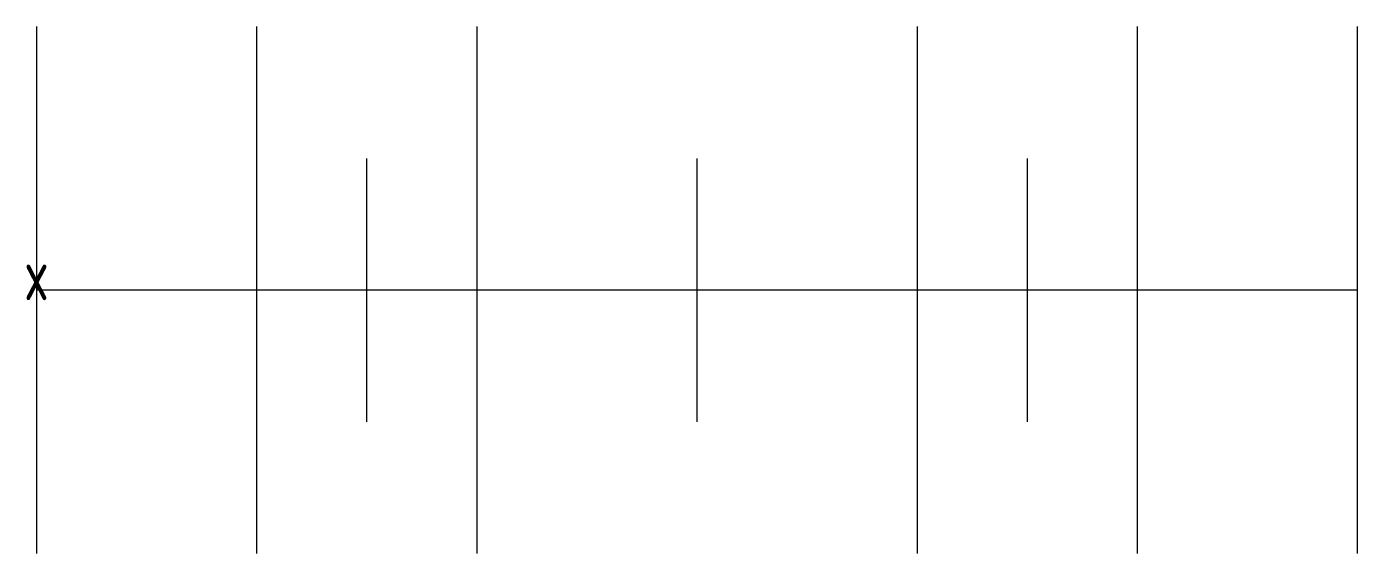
# Model space of a CAD drawing. Header units: metres. Extents: x -162 to 83385, y -62392 to -1971.
# Drawn here: x 44803 to 46106, y -17497 to -16981 of the extents above; entities that cross this region are included whole.
import ezdxf
from ezdxf.enums import TextEntityAlignment as Align

# ---------------------------------------------------------------- set-up
doc = ezdxf.new("R2010")
doc.units = ezdxf.units.M
doc.header["$LTSCALE"] = 0.5
doc.layers.get('Defpoints').update_dxf_attribs({"lineweight": 0})
for name, color, linetype, lineweight in [('ELIN_Attribut_01_Produkt_ID', 7, 'Continuous', 0), ('ELIN_Attribut_02_Stromkreis', 7, 'Continuous', 0), ('ELIN_Attribut_03_Verteilerbereich', 7, 'Continuous', 0), ('ELIN_Attribut_04_Montagehoehe', 7, 'Continuous', 0), ('ELIN_Attribut_05_Montageart', 7, 'Continuous', 0), ('ELIN_Attribut_06_Tuernummer', 7, 'Continuous', 0), ('ELIN_Attribut_07_Bemerkung', 7, 'Continuous', 0), ('ELIN_Attribut_08_Adresse', 7, 'Continuous', 0), ('ELIN_Attribut_10_AKZ1', 7, 'Continuous', 0), ('ELIN_Attribut_11_AKZ2', 7, 'Continuous', 0), ('ELIN_Attribut_12_Sonstiges1', 7, 'Continuous', 0), ('ELIN_Attribut_13_Sonstiges2', 7, 'Continuous', 0), ('ELIN_Attribut_14_Bauteil', 7, 'Continuous', 0), ('ELIN_Attribut_15_Ebene', 7, 'Continuous', 0), ('ELIN_Attribut_16_Raumnummer', 7, 'Continuous', 0), ('ELIN_Attribut_17_Raumname', 7, 'Continuous', 0), ('ELIN_Attribut_18_Montageabschnitt', 7, 'Continuous', 0), ('ELIN_Attribut_Basispunkt', 2, 'Continuous', 0), ('ELIN_Attribute_GEMOS', 11, 'Continuous', 0), ('ELIN_STS_DE_Aufteilungshilfe', 7, 'Continuous', 0)]:
    doc.layers.add(name, color=color, linetype=linetype, lineweight=lineweight)
doc.styles.add('ELIN_Attribute', font='isocp.shx', dxfattribs={"width": 0.8})

# ---------------------------------------------------------------- blocks, each defined once
blk = doc.blocks.new('*U565')
at = {"layer": 'Defpoints', "color": 1}
for p, q in [((-1293.7, -258.1), (-1293.7, 258.1)), ((0, -258.1), (0, 258.1)), ((-646.9, -129), (-646.9, 129))]:
    blk.add_line(p, q, dxfattribs=at)
at = {"layer": 'Defpoints', "color": 3}
for p, q in [((-1078.1, -258.1), (-1078.1, 258.1)), ((-862.5, -258.1), (-862.5, 258.1)), ((-431.2, -258.1), (-431.2, 258.1)), ((-215.6, -258.1), (-215.6, 258.1))]:
    blk.add_line(p, q, dxfattribs=at)
at = {"layer": 'Defpoints', "color": 2}
for p, q in [((-970.3, -129), (-970.3, 129)), ((-323.4, -129), (-323.4, 129)), ((-1293.7, 0), (0, 0))]:
    blk.add_line(p, q, dxfattribs=at)
at = {"layer": 'ELIN_Attribut_01_Produkt_ID', "style": 'ELIN_Attribute', "width": 0.8}
blk.add_attdef('01_PRODUKT_ID', (195.8, -14.6, 0), '', height=150, dxfattribs=at)
at = {"layer": 'ELIN_Attribut_02_Stromkreis', "style": 'ELIN_Attribute', "width": 0.8}
blk.add_attdef('02_STROMKREIS', (195.8, 185.4, 0), '', height=150, dxfattribs=at)
at = {"layer": 'ELIN_Attribut_03_Verteilerbereich', "style": 'ELIN_Attribute', "width": 0.8}
blk.add_attdef('03_VERTEILERBEREICH', (195.8, -404.4, 0), '', height=125, dxfattribs=at)
at = {"layer": 'ELIN_Attribut_04_Montagehoehe', "style": 'ELIN_Attribute', "width": 0.8}
blk.add_attdef('04_MONTAGEHOEHE', text='', height=125, dxfattribs=at).set_placement((0, 0, 0), align=Align.RIGHT)
at = {"layer": 'ELIN_Attribut_05_Montageart', "style": 'ELIN_Attribute', "width": 0.8}
blk.add_attdef('05_MONTAGEART', (195.8, -204.4, 0), '', height=125, dxfattribs=at)
at = {"layer": 'ELIN_Attribut_06_Tuernummer', "style": 'ELIN_Attribute', "width": 0.8}
blk.add_attdef('06_TUERNUMMER', text='', height=125, dxfattribs=at).set_placement((0, 0, 0), align=Align.RIGHT)
at = {"layer": 'ELIN_Attribut_07_Bemerkung', "style": 'ELIN_Attribute', "width": 0.8}
blk.add_attdef('07_BEMERKUNG', (198.4, -844.5, 0), '', height=125, dxfattribs=at)
at = {"layer": 'ELIN_Attribut_08_Adresse', "style": 'ELIN_Attribute', "width": 0.8}
blk.add_attdef('08_ADRESSE', (198.4, -1100.6, 0), '', height=125, dxfattribs=at)
at = {"layer": 'ELIN_Attribut_10_AKZ1', "style": 'ELIN_Attribute', "width": 0.8}
blk.add_attdef('10_AKZ1', (195.8, -1466.6, 0), '', height=125, dxfattribs=at)
at = {"layer": 'ELIN_Attribut_11_AKZ2', "style": 'ELIN_Attribute', "width": 0.8}
blk.add_attdef('11_AKZ2', (195.8, -1622.9, 0), '', height=125, dxfattribs=at)
at = {"layer": 'ELIN_Attribut_12_Sonstiges1', "style": 'ELIN_Attribute', "width": 0.8}
blk.add_attdef('12_SONSTIGES1', (198.4, -2000.7, 0), '', height=125, dxfattribs=at)
at = {"layer": 'ELIN_Attribut_13_Sonstiges2', "style": 'ELIN_Attribute', "width": 0.8}
blk.add_attdef('13_SONSTIGES2', (198.4, -2151.6, 0), '', height=125, dxfattribs=at)
at = {"layer": 'ELIN_Attribut_14_Bauteil', "style": 'ELIN_Attribute', "width": 0.8}
blk.add_attdef('14_BAUTEIL', (198.4, -2971.1, 0), '', height=125, dxfattribs=at)
at = {"layer": 'ELIN_Attribut_15_Ebene', "style": 'ELIN_Attribute', "width": 0.8}
blk.add_attdef('15_EBENE', (198.4, -3118.3, 0), '', height=125, dxfattribs=at)
at = {"layer": 'ELIN_Attribut_16_Raumnummer', "style": 'ELIN_Attribute', "width": 0.8}
blk.add_attdef('16_RAUMNUMMER', (198.4, -3312.6, 0), '', height=125, dxfattribs=at)
at = {"layer": 'ELIN_Attribut_17_Raumname', "style": 'ELIN_Attribute', "width": 0.8}
blk.add_attdef('17_RAUMNAME', (198.4, -3469.1, 0), '', height=125, dxfattribs=at)
at = {"layer": 'ELIN_Attribut_18_Montageabschnitt', "style": 'ELIN_Attribute', "width": 0.8}
blk.add_attdef('18_MONTAGEABSCHNITT', (198.4, -3670.1, 0), '', height=125, dxfattribs=at)
at = {"layer": 'ELIN_Attribut_Basispunkt', "style": 'ELIN_Attribute', "width": 0.8}
blk.add_attdef('Basispunkt', text='', height=50, dxfattribs=at).set_placement((0, 0), align=Align.MIDDLE)
at = {"layer": 'ELIN_Attribute_GEMOS', "style": 'ELIN_Attribute', "width": 0.6}
for tag, p in [('G01_PRO02ID', (1620.5, 183.6)), ('G02_BEZEICHNUNG', (1620.5, -14.6, 0)), ('G03_DESCRIPTION', (1620.5, -204.4, 0)), ('G04_GEMOS-SYMBOL', (1623.8, -404.4, 0)), ('G05_GEMOS-TYP', (1623.8, -604.4, 0)), ('G06_ORTSKENNUNG', (1620.5, -804.4, 0)), ('G08_FREI1', (1620.5, -1004.4, 0)), ('G08_FREI2', (1620.5, -1204.4, 0))]:
    blk.add_attdef(tag, p, '', height=125, dxfattribs=at)

msp = doc.modelspace()

# ---------------------------------------------------------------- block references
at = {"layer": 'ELIN_STS_DE_Aufteilungshilfe', "lineweight": 0}
ref = msp.add_blockref('*U565', (44812.5, -17239.3), dxfattribs=dict(at, rotation=180))
ref.add_attrib('Basispunkt', 'x', dxfattribs={"layer": 'ELIN_Attribut_Basispunkt', "height": 50, "rotation": 180, "style": 'ELIN_Attribute', "width": 0.8}).set_placement((44812.5, -17239.3), align=Align.MIDDLE)

doc.saveas('drawing.dxf')
